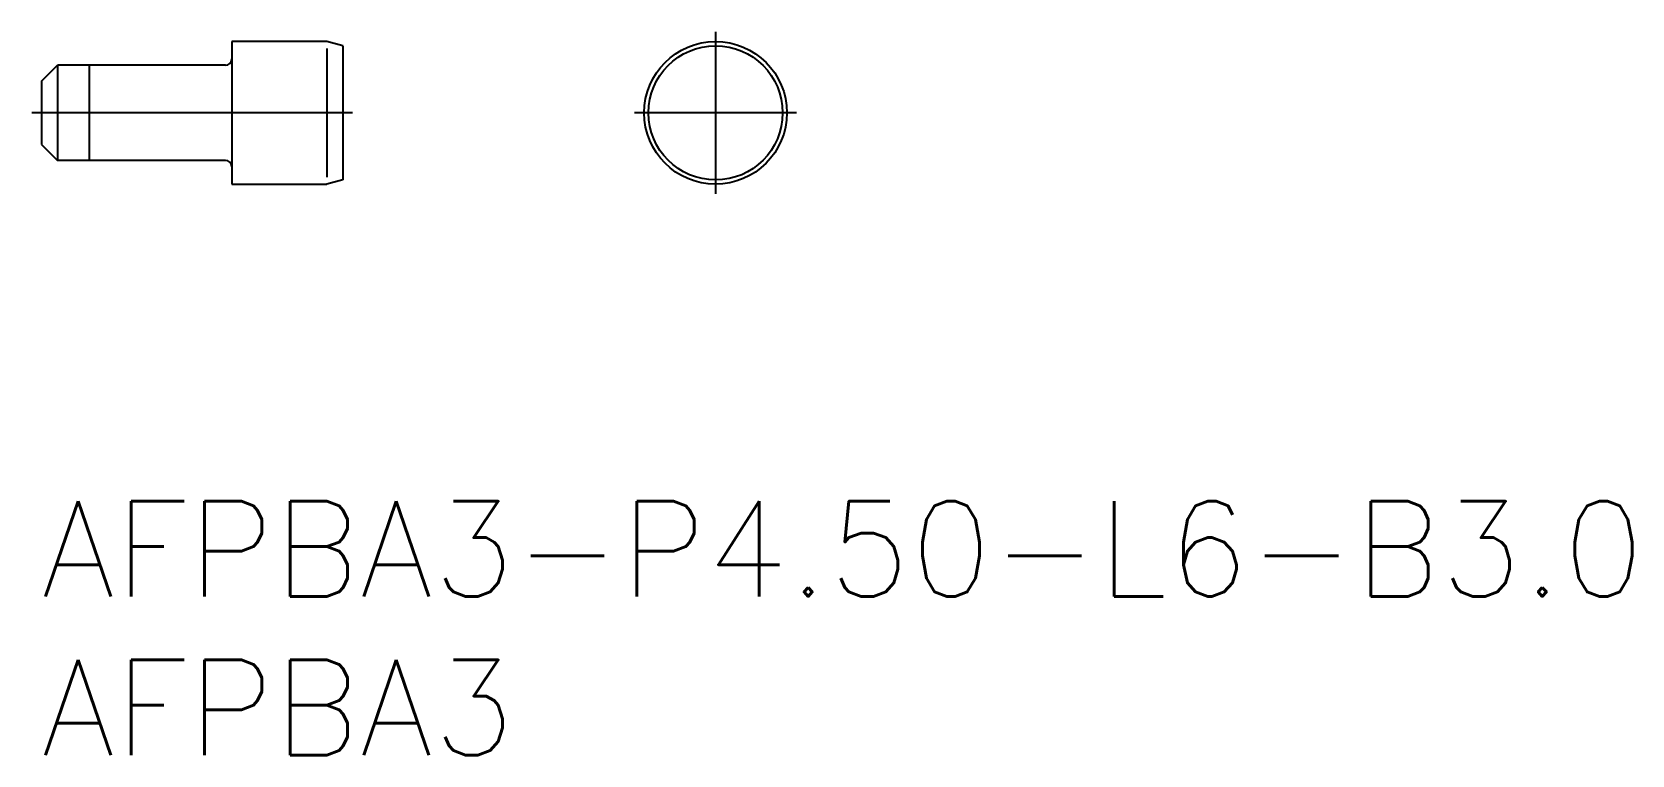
# Model space of a CAD drawing. Extents: x -0.3 to 50.1, y -8 to 14.8.
import ezdxf

# ---------------------------------------------------------------- set-up
doc = ezdxf.new("R2010")
doc.units = 0
doc.header["$LTSCALE"] = 0.5
doc.linetypes.add('CENTER', pattern=[50.8, 31.75, -6.35, 6.35, -6.35])
for name, color, linetype in [('MSM_CENTER', 1, 'CENTER'), ('MSM_CONTINUOUS', 7, 'CONTINUOUS'), ('MSM_NARROW', 5, 'CONTINUOUS'), ('MSM_PART_NUMBER', 7, 'CONTINUOUS')]:
    doc.layers.add(name, color=color, linetype=linetype)
doc.styles.get("Standard").update_dxf_attribs({"font": 'txt.shx', "height": 1, "bigfont": 'bigfont.shx'})

# ---------------------------------------------------------------- blocks, each defined once
blk = doc.blocks.new('*U4')
at = {"layer": 'MSM_PART_NUMBER'}
blk.add_text('AFPBA3-P4.50-L6-B3.0', height=3, dxfattribs=at).set_placement((0, -3))
blk = doc.blocks.new('*U5')
at = {"layer": 'MSM_PART_NUMBER'}
blk.add_text('AFPBA3', height=3, dxfattribs=at).set_placement((0, -8))

msp = doc.modelspace()

# ---------------------------------------------------------------- linework, layer by layer
at = {"layer": 'MSM_CENTER'}
for p, q in [((21.25, 14.8), (21.25, 9.7)), ((9.8, 12.25), (-0.3, 12.25)), ((23.8, 12.25), (18.7, 12.25)), ((23.5, 12.25), (19, 12.25))]:
    msp.add_line(p, q, dxfattribs=at)
at = {"layer": 'MSM_CONTINUOUS'}
for p, q in [((9, 14.5), (6, 14.5)), ((6, 14.5), (6, 10)), ((9.5, 14.366), (9, 14.5)), ((9.5, 14.366), (9.5, 10.134)), ((0, 13.25), (0.5, 13.75)), ((0.5, 13.75), (0.5, 10.75)), ((5.8, 13.75), (0.5, 13.75)), ((0, 13.25), (0, 11.25)), ((0, 11.25), (0.5, 10.75)), ((5.8, 10.75), (0.5, 10.75)), ((9.5, 10.134), (9, 10)), ((6, 10), (9, 10))]:
    msp.add_line(p, q, dxfattribs=at)
for radius in [2.25, 2.116]:
    msp.add_circle((21.25, 12.25), radius, dxfattribs=at)
for centre, start, end in [((5.8, 13.95), 270, 0), ((5.8, 10.55), 0, 90)]:
    msp.add_arc(centre, 0.2, start, end, dxfattribs=at)
at = {"layer": 'MSM_NARROW'}
for p, q in [((9, 14.283), (9, 10.217)), ((1.5, 13.75), (1.5, 10.75))]:
    msp.add_line(p, q, dxfattribs=at)

# ---------------------------------------------------------------- block references
at = {"layer": 'MSM_CONTINUOUS'}
for name in ['*U4', '*U5']:
    msp.add_blockref(name, (0, 0), dxfattribs=at)

doc.saveas('drawing.dxf')
